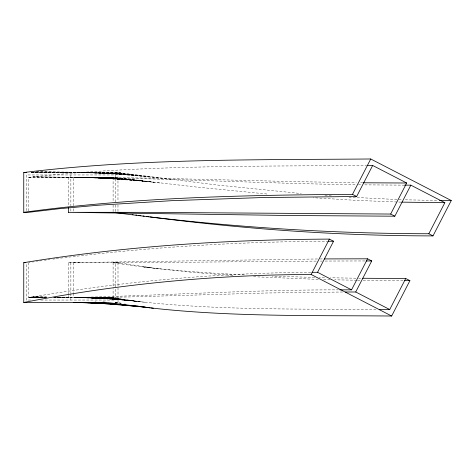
<?xml version="1.0" encoding="UTF-8"?>
<svg xmlns="http://www.w3.org/2000/svg" width="475" height="475" viewBox="0 0 475 475"><rect width="100%" height="100%" fill="white"/><g stroke="black" fill="none" stroke-linecap="round" stroke-linejoin="round"><path stroke-width="0.36" stroke-dasharray="2.38 1.78" d="M28.625 262.681L28.625 297.611C121.938 281.443 216.63 272.887 311.345 272.306M29.135 262.592L30.02 262.449M28.625 210.864L28.625 177.389C140.731 164.89 253.84 166.416 366.445 165.46M32.573 262.04L34.04 261.814M36.326 261.464L37.614 261.274M39.704 260.965L41.996 260.632M44.472 260.282L46.229 260.033M48.07 259.783L49.982 259.522M52.998 259.113L55.106 258.833M56.187 258.691L59.535 258.257M60.681 258.115C149.126 247.137 238.242 241.656 327.352 241.264M118.198 262.728L113.103 262.681L118.198 262.728L155.194 268.357M28.625 177.389L82.703 177.341M53.687 297.611L68.424 297.611C158.472 295.836 248.401 289.72 338.491 289.869M68.424 294.696L68.424 262.681L317.514 258.97M68.424 262.681L134.431 262.681L316.267 261.096M320.239 258.952L322.287 258.94M320.346 261.078L322.388 261.066M325.108 261.054L364.842 260.953M342.659 292.012L267.158 292.98L127.876 296.988L82.692 297.659M68.424 297.611L68.424 295.426M31.172 172.52L117.972 172.52L217.793 185.078L301.298 193.545M73.298 205.77L73.298 177.389L113.103 177.389L195.676 186.972L268.31 194.138M28.625 297.611L42.625 297.611M73.298 293.241L73.298 297.611L113.103 297.611L136.058 301.227M30.596 300.046L26.202 300.046L26.202 262.681M40.844 300.046L115.538 300.046L115.538 262.681M115.009 302.48L117.972 302.48L122.301 303.436M31.386 172.478L70.864 172.52L31.635 172.372M31.593 172.372L118.287 172.562M83.642 177.341L84.609 177.341M28.939 177.347L73.007 177.365L33.286 176.825L88.487 177.549M113.406 177.43L73.613 177.395L114.261 177.543M73.298 177.389L115.668 177.721M85.601 177.341L152.932 178.149L294.316 181.616L356.381 182.703M404.623 185.149L364.8 184.858M403.02 280.642L362.823 280.327M28.821 297.57L42.827 297.582M53.883 297.593L68.62 297.605M113.288 297.653L74.052 297.617L113.834 297.76L73.352 297.611M81.48 297.659L79.806 297.653L119.439 298.793L82.074 297.659L121.642 299.161L84.651 297.659L124.153 299.559L87.525 297.647L130.025 300.426L94.139 297.599L133.38 300.883L97.85 297.564L136.984 301.346L101.822 297.51L140.843 301.809C219.129 310.264 298.068 308.815 376.681 309.534M115.199 302.527L118.156 302.527M29.397 297.457L42.72 297.51M53.711 297.546L69.178 297.599L53.794 297.475M115.003 302.64L118.685 302.652M78.797 297.653L75.893 297.635M31.582 172.193L120.573 172.888L36.219 171.677M31.605 172.193L72.063 172.52M46.544 297.403L30.347 297.279L46.467 297.409M54.643 297.469L70.104 297.587L57.534 297.409M114.73 297.938L75.258 297.629M360.614 182.75L362.728 182.774M436.727 200.45L405.371 199.809M73.316 262.681L73.298 292.517M358.637 278.225L360.662 278.249M75.911 177.412L117.592 177.965M355.935 278.19L330.499 277.786M46.372 297.231L31.659 297.035L46.443 297.249M57.404 297.38L71.381 297.57L57.475 297.267M76.249 297.635L115.971 298.175M159.766 182.982L120.87 178.143L154.019 182.317L114.998 178.018L148.55 181.682L104.15 177.798L143.391 181.082L94.638 177.638L134.063 179.977L90.434 177.579C179.093 178.921 267.668 183.493 356.327 184.739M358.447 184.769L360.572 184.799M357.438 280.25L360.127 280.292M73.72 262.627L80.809 262.74M356.767 280.238L334.727 279.817M36.171 171.665L124.967 173.494L75.507 172.526M77.87 177.43L120.009 178.268L80.328 177.454L122.888 178.624L83.256 177.484L129.936 179.479L90.434 177.579M46.55 297.006L33.321 296.733L46.497 297.023M57.57 297.231L73.002 297.546M119.362 303.377L120.828 303.406L119.344 303.371M324.538 277.667L319.253 277.548M314.652 277.442L272.193 276.123M330.095 279.704L322.846 279.52M401.09 202.112L397.593 202.018M318.25 279.395L252.546 276.693M77.864 297.647L119.439 298.793M396.892 202L356.856 200.391L313.274 197.725M399.065 199.607L401.167 199.678M80.97 172.544L131.237 174.343L88.249 172.591L139.175 175.394L97.149 172.68L148.598 176.623L107.487 172.817L159.333 178M396.957 199.53L349.066 197.137M244.494 274.912C200.658 272.525 156.708 269.735 113.323 262.723M233.005 275.512L192.054 272.317L156.388 268.506M331.443 195.938L323.701 195.362M149.453 267.621L142.743 266.808L158.822 268.803M137.928 301.459L140.843 301.809L106.044 297.445L144.946 302.278M119.088 173.013L171.202 179.497M113.103 177.389L113.103 202.13M124.658 303.899L125.192 304.006M117.99 262.687L118.026 302.498M113.103 297.611L113.103 288.877M117.972 172.52L117.972 201.263M117.972 204.951L117.972 211.583M115.538 202.065L115.538 174.954L26.202 174.954L26.202 210.852M115.538 204.992L115.538 212.319M113.103 205.04L113.103 212.319M113.103 262.681L113.103 288.147M73.298 208.679L73.298 211.589M70.864 174.954L70.864 205.723M70.864 208.656L70.864 211.589M70.864 262.681L70.864 292.719M70.864 293.449L70.864 300.046M68.424 177.389L68.424 205.77"/><path stroke-width="0.71" d="M329.395 239.103C227.163 239.602 124.699 246.103 23.75 262.681L23.75 302.48C118.34 283.985 214.771 274.74 311.143 274.479L329.395 239.103L333.557 241.252L317.543 272.294L312.033 272.306M114.707 212.551C218.815 226.248 323.819 233.558 428.836 233.748L444.849 202.706L410.839 185.155L394.826 216.196L290.658 215.519L68.424 212.319L140.849 212.331L390.664 214.047L406.677 183.012L372.667 165.46L356.654 196.502L262.069 197.558L172.241 200.646L97.607 205.271L59.624 208.673L28.648 212.313L23.75 212.319C132.614 197.452 242.761 195.059 352.486 194.352L370.738 158.982L451.25 200.521L432.998 235.897C339.625 235.843 246.299 229.211 153.698 217.396M339.863 289.863L351.553 289.845L367.567 258.804L371.729 260.953L355.716 291.988L345.402 292.006M379.418 309.534L389.726 309.54L405.739 278.498L409.907 280.648L391.655 316.017C311.505 315.305 230.993 316.95 151.204 307.972M23.75 212.319L23.75 172.52C138.795 158.436 255.069 159.98 370.738 158.982M324.33 258.928L367.567 258.804M328.041 241.264L333.557 241.252M372.667 165.46L367.139 165.46M23.75 172.52L26.719 172.52M406.677 183.012L363.434 182.78M410.839 185.155L404.623 185.149M371.729 260.953L366.219 260.953M23.75 262.681L25.145 262.681M405.739 278.498L362.692 278.273M409.907 280.648L404.397 280.642M23.75 302.48L87.554 302.48M451.25 200.521L439.5 200.474M444.849 202.706L401.791 202.13M89.217 302.539L73.75 302.474L89.199 302.783M90.666 302.812L98.022 302.955M91.277 302.759L77.241 302.456L105.8 303.478M93.492 302.807L97.927 302.902M99.72 303.127L81.997 302.409L111.542 304.036M103.413 303.282L106.364 303.4M115.241 304.238L117.456 304.362M106.394 303.513L87.94 302.32L141.307 306.66L150.148 307.842M110.081 303.751L111.56 303.846M145.089 307.183L94.988 302.183L141.307 306.66L140.404 306.529M103.063 301.987L153.354 308.228M152.439 217.235L149.981 216.915M148.782 216.754L146.431 216.44M143.052 215.988L144.157 216.137M140.891 215.692L138.813 215.407M135.856 214.991L136.824 215.127M132.216 214.474L133.089 214.599M139.513 306.399L136.931 306.007M352.486 194.352L356.654 196.502M390.664 214.047L394.826 216.196M428.836 233.748L432.998 235.897M317.543 272.294L351.553 289.845M355.716 291.988L389.726 309.54M311.143 274.479L391.655 316.017M68.424 207.225L68.424 212.319"/></g></svg>
